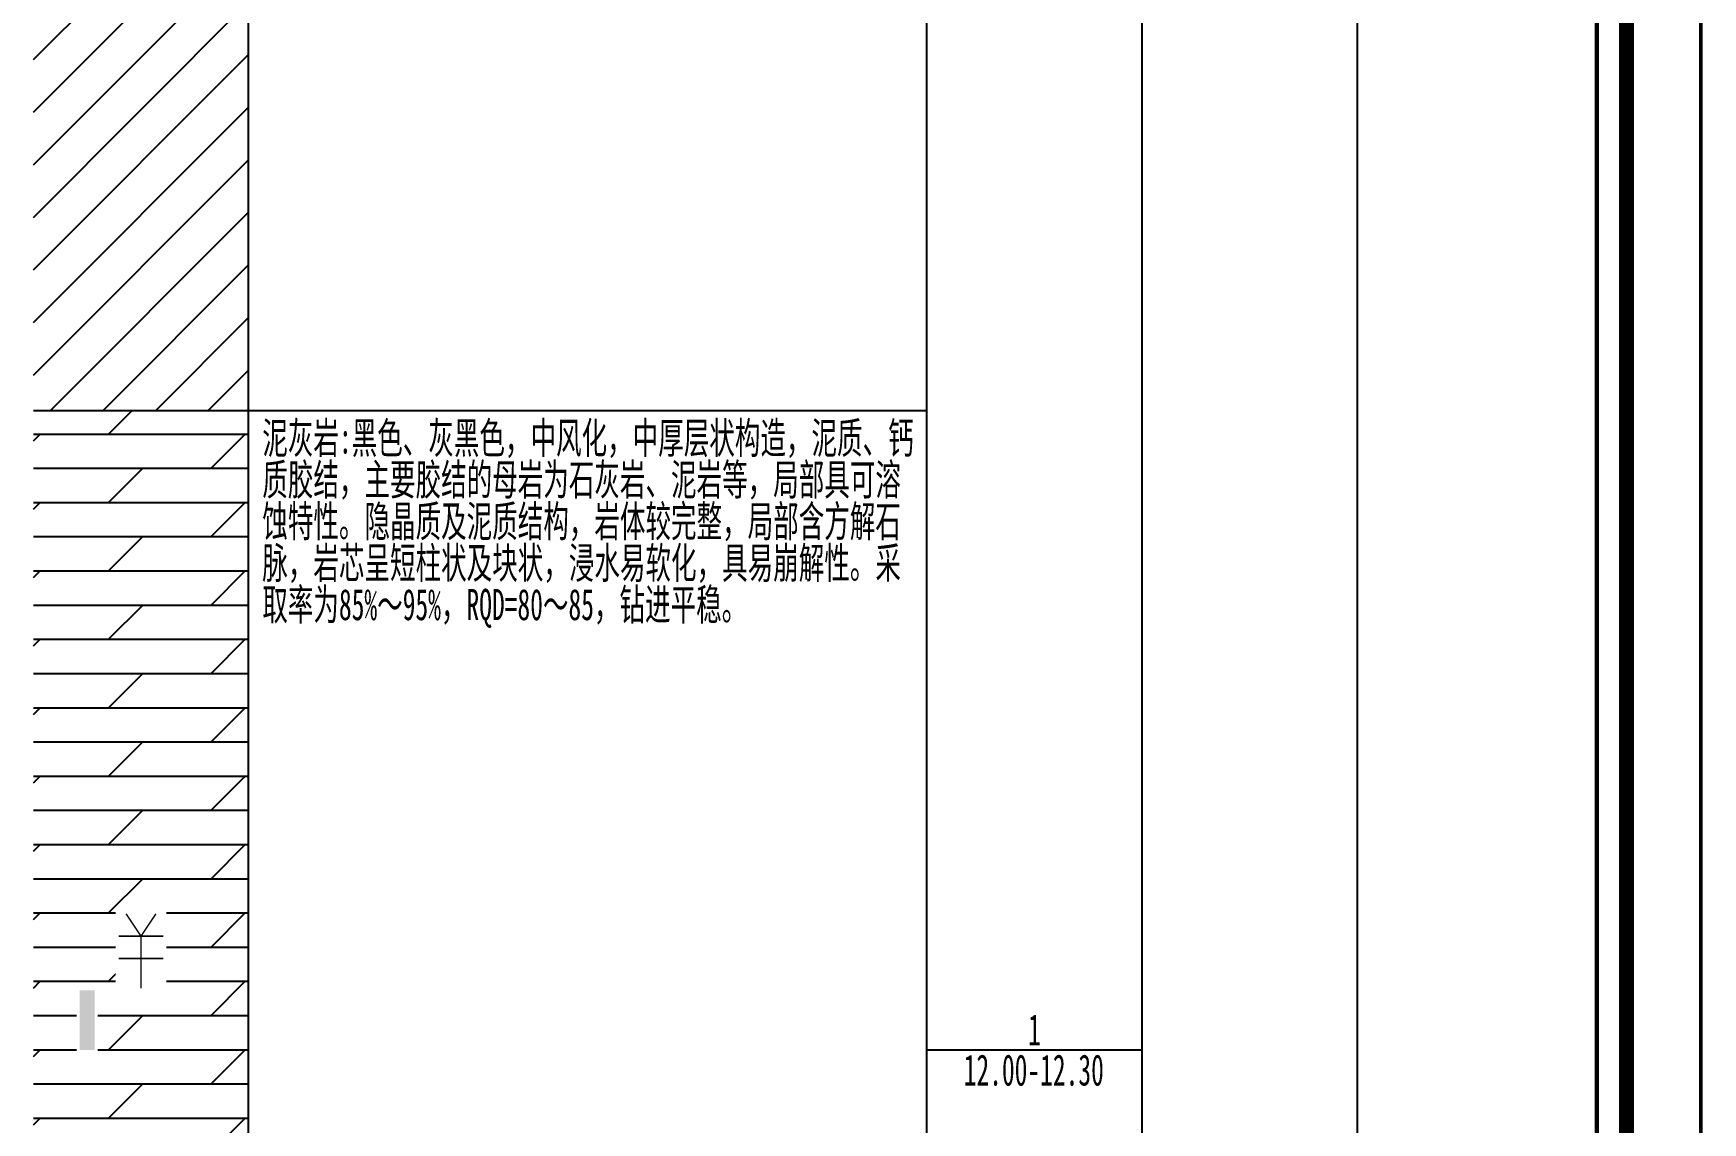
# Model space of a CAD drawing. Header units: millimetres. Extents: x 1264 to 9491, y 619 to 916.
# Drawn here: x 6929.4 to 7041.8, y 692 to 765.2 of the extents above; entities that cross this region are included whole.
import ezdxf

# ---------------------------------------------------------------- set-up
doc = ezdxf.new("R2010")
doc.units = ezdxf.units.MM
doc.styles.add('成果图表体', font='simfang_0.ttf', dxfattribs={"width": 0.6, "height": 2.1})

# ---------------------------------------------------------------- blocks, each defined once
blk = doc.blocks.new('gkqy3.dwg', base_point=(0, -2))
blk.add_wipeout([(-0.7, -2.2), (0.7, -2.2), (0.7, 2.2), (-0.7, 2.2)])
at = {"color": 7}
blk.add_solid([(-0.5, -2), (0.5, -2), (-0.5, 2), (0.5, 2)], dxfattribs=at)
blk = doc.blocks.new('FH_ZHONG.dwg', base_point=(0, 0.03))
blk.add_wipeout([(-1.7, -2.67), (1.7, -2.67), (1.7, 2.73), (-1.7, 2.73)])
at = {"color": 7, "const_width": 0.1}
for points in [[(-1, 2.53), (0, 1.03), (1, 2.53)], [(-1.5, 1.03), (1.5, 1.03)], [(0, 1.03), (0, -2.47)], [(-1.5, -0.47), (1.5, -0.47)]]:
    blk.add_lwpolyline(points, dxfattribs=at)
blk = doc.blocks.new('柱状图图框模板-(昇龙标准).dwg25', base_point=(27, 229))
for points, const_width in [([(0, 0), (210, 0), (210, 297), (0, 297)], 0.25), ([(25, 5), (205, 5), (205, 292), (25, 292)], 1), ([(27, 265), (203, 265), (203, 17), (27, 17)], 0.3)]:
    blk.add_lwpolyline(points, close=True, dxfattribs=dict(const_width=const_width))

msp = doc.modelspace()

# ---------------------------------------------------------------- hatches: boundary and pattern name
at = {"linetype": 'Continuous'}
h = msp.add_hatch(dxfattribs=at)
h.set_pattern_fill('GKNXT', scale=0.5, style=0, pattern_type=2)
h.set_pattern_definition([(45, (0, 0), (-1.76776695, 1.76776695), [])])
h.paths.add_polyline_path([(6929.45, 739.89), (6943.93, 739.89), (6943.93, 799.89), (6929.45, 799.89)])
h = msp.add_hatch(dxfattribs=at)
h.set_pattern_fill('GKNHY1', scale=0.5, style=0, pattern_type=2)
h.set_pattern_definition([(0, (0, 0), (0, 2.3), []), (45, (0, 0), (4e-16, 4.5999997), [3.252691, -6.5053825])])
h.paths.add_polyline_path([(6929.45, 667.19), (6943.93, 667.19), (6943.93, 739.89), (6929.45, 739.89)])

# ---------------------------------------------------------------- linework, layer by layer
at = {"color": 0}
for points in [[(6943.93, 635.89), (6943.93, 819.89)], [(6943.93, 635.89), (6943.93, 819.89)], [(6989.56, 635.89), (6989.56, 819.89)], [(6989.56, 635.89), (6989.56, 819.89)], [(7004.05, 635.89), (7004.05, 819.89)], [(7004.05, 635.89), (7004.05, 819.89)], [(7018.53, 635.89), (7018.53, 819.89)], [(7018.53, 635.89), (7018.53, 819.89)], [(7034.63, 635.89), (7034.63, 819.89)], [(6943.93, 739.89), (6943.93, 799.89)], [(6989.56, 739.89), (6989.56, 799.89)], [(6943.93, 739.89), (6989.56, 739.89)], [(6943.93, 739.89), (6989.56, 739.89)], [(6943.93, 667.19), (6943.93, 739.89)], [(6989.56, 667.19), (6989.56, 739.89)], [(6989.56, 696.89), (7004.05, 696.89)]]:
    msp.add_lwpolyline(points, dxfattribs=at)
at = {"color": 7, "flags": 128}
msp.add_lwpolyline([(6929.45, 739.89), (6943.93, 739.89)], dxfattribs=at)

# ---------------------------------------------------------------- texts
at = {"color": 0, "style": '成果图表体', "width": 0.6}
for s, p in [('1', (6996.37, 697.19)), ('12.00-12.30', (6992.04, 694.49))]:
    msp.add_text(s, height=2.1, dxfattribs=at).set_placement(p)
at = {"color": 0, "insert": (6944.85, 739.09), "char_height": 2.1, "width": 43.8045, "attachment_point": 1, "line_spacing_factor": 0.8, "style": '成果图表体'}
msp.add_mtext('\\A1;泥灰岩:黑色、灰黑色，中风化，中厚层状构造，泥质、钙质胶结，主要胶结的母岩为石灰岩、泥岩等，局部具可溶蚀特性。隐晶质及泥质结构，岩体较完整，局部含方解石脉，岩芯呈短柱状及块状，浸水易软化，具易崩解性。采取率为85%～95%，RQD=80～85，钻进平稳。', dxfattribs=at)

# ---------------------------------------------------------------- next in the draw order: block references
for name, p in [('FH_ZHONG.dwg', (6936.69, 703.54)), ('gkqy3.dwg', (6933.07, 696.89))]:
    msp.add_blockref(name, p)

# ---------------------------------------------------------------- next in the draw order: block references
msp.add_blockref('柱状图图框模板-(昇龙标准).dwg25', (6858.63, 847.89))

doc.saveas('drawing.dxf')
